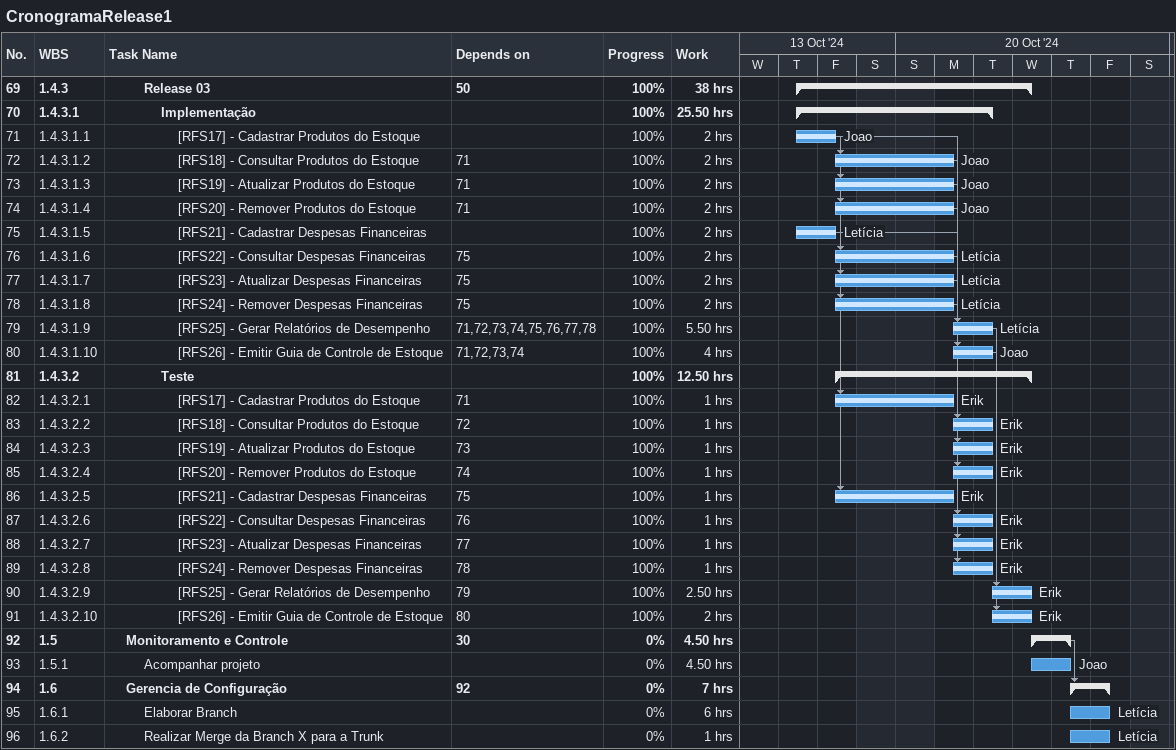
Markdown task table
CronogramaRelease1

| ID | WBS | Task | Start | Finish | Predecessors | Resources | % complete | Work (h) |
|---|---|---|---|---|---|---|---|---|
| 69 | 1.4.3 | **Release 03** | 2024-10-17 | 2024-10-23 | 50 |  | 100 | 38 |
| 70 | 1.4.3.1 | **Implementação** | 2024-10-17 | 2024-10-22 |  |  | 100 | 25.50 |
| 71 | 1.4.3.1.1 | [RFS17] - Cadastrar Produtos do Estoque | 2024-10-17 | 2024-10-18 |  | Joao | 100 | 2 |
| 72 | 1.4.3.1.2 | [RFS18] - Consultar Produtos do Estoque | 2024-10-18 | 2024-10-21 | 71 | Joao | 100 | 2 |
| 73 | 1.4.3.1.3 | [RFS19] - Atualizar Produtos do Estoque | 2024-10-18 | 2024-10-21 | 71 | Joao | 100 | 2 |
| 74 | 1.4.3.1.4 | [RFS20] - Remover Produtos do Estoque | 2024-10-18 | 2024-10-21 | 71 | Joao | 100 | 2 |
| 75 | 1.4.3.1.5 | [RFS21] - Cadastrar Despesas Financeiras | 2024-10-17 | 2024-10-18 |  | Letícia | 100 | 2 |
| 76 | 1.4.3.1.6 | [RFS22] - Consultar Despesas Financeiras | 2024-10-18 | 2024-10-21 | 75 | Letícia | 100 | 2 |
| 77 | 1.4.3.1.7 | [RFS23] - Atualizar Despesas Financeiras | 2024-10-18 | 2024-10-21 | 75 | Letícia | 100 | 2 |
| 78 | 1.4.3.1.8 | [RFS24] - Remover Despesas Financeiras | 2024-10-18 | 2024-10-21 | 75 | Letícia | 100 | 2 |
| 79 | 1.4.3.1.9 | [RFS25] - Gerar Relatórios de Desempenho | 2024-10-21 | 2024-10-22 | 71, 72, 73, 74, 75, 76, 77, 78 | Letícia | 100 | 5.50 |
| 80 | 1.4.3.1.10 | [RFS26] - Emitir Guia de Controle de Estoque | 2024-10-21 | 2024-10-22 | 71, 72, 73, 74 | Joao | 100 | 4 |
| 81 | 1.4.3.2 | **Teste** | 2024-10-18 | 2024-10-23 |  |  | 100 | 12.50 |
| 82 | 1.4.3.2.1 | [RFS17] - Cadastrar Produtos do Estoque | 2024-10-18 | 2024-10-21 | 71 | Erik | 100 | 1 |
| 83 | 1.4.3.2.2 | [RFS18] - Consultar Produtos do Estoque | 2024-10-21 | 2024-10-22 | 72 | Erik | 100 | 1 |
| 84 | 1.4.3.2.3 | [RFS19] - Atualizar Produtos do Estoque | 2024-10-21 | 2024-10-22 | 73 | Erik | 100 | 1 |
| 85 | 1.4.3.2.4 | [RFS20] - Remover Produtos do Estoque | 2024-10-21 | 2024-10-22 | 74 | Erik | 100 | 1 |
| 86 | 1.4.3.2.5 | [RFS21] - Cadastrar Despesas Financeiras | 2024-10-18 | 2024-10-21 | 75 | Erik | 100 | 1 |
| 87 | 1.4.3.2.6 | [RFS22] - Consultar Despesas Financeiras | 2024-10-21 | 2024-10-22 | 76 | Erik | 100 | 1 |
| 88 | 1.4.3.2.7 | [RFS23] - Atualizar Despesas Financeiras | 2024-10-21 | 2024-10-22 | 77 | Erik | 100 | 1 |
| 89 | 1.4.3.2.8 | [RFS24] - Remover Despesas Financeiras | 2024-10-21 | 2024-10-22 | 78 | Erik | 100 | 1 |
| 90 | 1.4.3.2.9 | [RFS25] - Gerar Relatórios de Desempenho | 2024-10-22 | 2024-10-23 | 79 | Erik | 100 | 2.50 |
| 91 | 1.4.3.2.10 | [RFS26] - Emitir Guia de Controle de Estoque | 2024-10-22 | 2024-10-23 | 80 | Erik | 100 | 2 |
| 92 | 1.5 | **Monitoramento e Controle** | 2024-10-23 | 2024-10-24 | 30 |  | 0 | 4.50 |
| 93 | 1.5.1 | Acompanhar projeto | 2024-10-23 | 2024-10-24 |  | Joao | 0 | 4.50 |
| 94 | 1.6 | **Gerencia de Configuração** | 2024-10-24 | 2024-10-25 | 92 |  | 0 | 7 |
| 95 | 1.6.1 | Elaborar Branch | 2024-10-24 | 2024-10-25 |  | Letícia | 0 | 6 |
| 96 | 1.6.2 | Realizar Merge da Branch X para a Trunk | 2024-10-24 | 2024-10-25 |  | Letícia | 0 | 1 |
